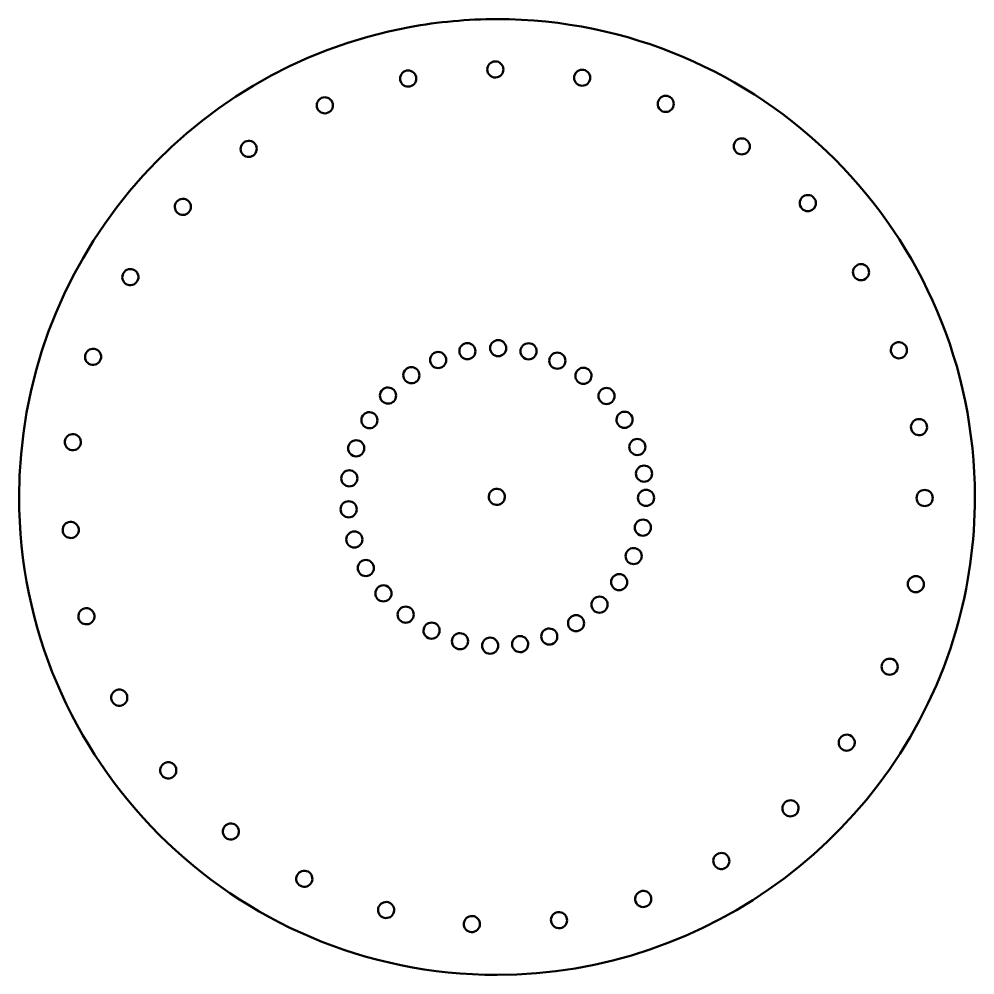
# Model space of a CAD drawing. Header units: inches. Extents: x 1.8 to 45.8, y -63.5 to -2.9.
# Drawn here: x 34.7 to 45.78, y -14.55 to -3.47 of the extents above; entities that cross this region are included whole.
import ezdxf

# ---------------------------------------------------------------- set-up
doc = ezdxf.new("R2010")
doc.units = ezdxf.units.IN
doc.header["$MEASUREMENT"] = 0

msp = doc.modelspace()

# ---------------------------------------------------------------- linework, layer by layer
at = {"color": 240, "lineweight": 50, "true_color": 0xed1c24}
for points, knots in [([(45.564, -10.547), (45.708, -10.049), (45.78, -9.531), (45.78, -9.008), (45.78, -5.954), (43.295, -3.469), (40.241, -3.469), (39.9, -3.469), (39.559, -3.5), (39.228, -3.561), (36.605, -4.046), (34.701, -6.337), (34.701, -9.008), (34.701, -12.063), (37.186, -14.548), (40.241, -14.548), (42.695, -14.548), (44.884, -12.903), (45.564, -10.547)], [0, 0, 0, 0, 1, 1, 1, 2, 2, 2, 3, 3, 3, 4, 4, 4, 5, 5, 5, 6, 6, 6, 6]), ([(40.315, -4.051), (40.315, -4.102), (40.274, -4.145), (40.222, -4.145), (40.171, -4.146), (40.128, -4.105), (40.128, -4.053), (40.127, -4.002), (40.168, -3.959), (40.22, -3.959), (40.272, -3.958), (40.314, -3.999), (40.315, -4.051)], [0, 0, 0, 0, 1, 1, 1, 2, 2, 2, 3, 3, 3, 4, 4, 4, 4]), ([(39.303, -4.137), (39.314, -4.188), (39.282, -4.237), (39.232, -4.249), (39.181, -4.26), (39.131, -4.228), (39.12, -4.178), (39.109, -4.128), (39.14, -4.078), (39.191, -4.066), (39.242, -4.055), (39.291, -4.087), (39.303, -4.137)], [0, 0, 0, 0, 1, 1, 1, 2, 2, 2, 3, 3, 3, 4, 4, 4, 4]), ([(41.32, -4.166), (41.31, -4.217), (41.261, -4.25), (41.21, -4.24), (41.16, -4.231), (41.126, -4.182), (41.136, -4.131), (41.146, -4.08), (41.195, -4.047), (41.245, -4.057), (41.296, -4.066), (41.33, -4.115), (41.32, -4.166)], [0, 0, 0, 0, 1, 1, 1, 2, 2, 2, 3, 3, 3, 4, 4, 4, 4]), ([(38.33, -4.43), (38.352, -4.477), (38.331, -4.532), (38.284, -4.553), (38.237, -4.574), (38.181, -4.554), (38.16, -4.507), (38.139, -4.46), (38.16, -4.404), (38.207, -4.383), (38.254, -4.361), (38.309, -4.382), (38.33, -4.43)], [0, 0, 0, 0, 1, 1, 1, 2, 2, 2, 3, 3, 3, 4, 4, 4, 4]), ([(42.283, -4.487), (42.264, -4.535), (42.209, -4.557), (42.161, -4.538), (42.114, -4.518), (42.091, -4.463), (42.111, -4.415), (42.13, -4.368), (42.185, -4.345), (42.233, -4.365), (42.281, -4.385), (42.303, -4.439), (42.283, -4.487)], [0, 0, 0, 0, 1, 1, 1, 2, 2, 2, 3, 3, 3, 4, 4, 4, 4]), ([(37.438, -4.918), (37.468, -4.96), (37.459, -5.018), (37.417, -5.049), (37.375, -5.079), (37.317, -5.07), (37.286, -5.028), (37.256, -4.986), (37.265, -4.928), (37.307, -4.897), (37.349, -4.867), (37.407, -4.876), (37.438, -4.918)], [0, 0, 0, 0, 1, 1, 1, 2, 2, 2, 3, 3, 3, 4, 4, 4, 4]), ([(43.156, -4.997), (43.127, -5.039), (43.069, -5.051), (43.026, -5.021), (42.984, -4.993), (42.972, -4.934), (43.001, -4.891), (43.03, -4.849), (43.088, -4.838), (43.131, -4.867), (43.174, -4.896), (43.185, -4.954), (43.156, -4.997)], [0, 0, 0, 0, 1, 1, 1, 2, 2, 2, 3, 3, 3, 4, 4, 4, 4]), ([(43.909, -5.669), (43.872, -5.705), (43.813, -5.704), (43.777, -5.666), (43.741, -5.629), (43.742, -5.57), (43.779, -5.534), (43.816, -5.498), (43.876, -5.499), (43.911, -5.536), (43.948, -5.574), (43.947, -5.633), (43.909, -5.669)], [0, 0, 0, 0, 1, 1, 1, 2, 2, 2, 3, 3, 3, 4, 4, 4, 4]), ([(36.662, -5.576), (36.7, -5.611), (36.703, -5.67), (36.668, -5.708), (36.634, -5.746), (36.575, -5.749), (36.536, -5.714), (36.498, -5.68), (36.495, -5.621), (36.53, -5.582), (36.565, -5.544), (36.624, -5.541), (36.662, -5.576)], [0, 0, 0, 0, 1, 1, 1, 2, 2, 2, 3, 3, 3, 4, 4, 4, 4]), ([(44.511, -6.481), (44.467, -6.508), (44.41, -6.496), (44.382, -6.452), (44.354, -6.408), (44.367, -6.35), (44.411, -6.323), (44.454, -6.295), (44.512, -6.308), (44.54, -6.352), (44.567, -6.395), (44.554, -6.453), (44.511, -6.481)], [0, 0, 0, 0, 1, 1, 1, 2, 2, 2, 3, 3, 3, 4, 4, 4, 4]), ([(36.038, -6.379), (36.083, -6.405), (36.097, -6.462), (36.071, -6.507), (36.045, -6.551), (35.988, -6.566), (35.943, -6.54), (35.899, -6.513), (35.884, -6.456), (35.91, -6.412), (35.936, -6.367), (35.994, -6.352), (36.038, -6.379)], [0, 0, 0, 0, 1, 1, 1, 2, 2, 2, 3, 3, 3, 4, 4, 4, 4]), ([(40.236, -7.374), (40.185, -7.364), (40.153, -7.314), (40.163, -7.264), (40.174, -7.213), (40.223, -7.181), (40.274, -7.191), (40.324, -7.202), (40.357, -7.251), (40.346, -7.302), (40.336, -7.352), (40.286, -7.385), (40.236, -7.374)], [0, 0, 0, 0, 1, 1, 1, 2, 2, 2, 3, 3, 3, 4, 4, 4, 4]), ([(35.588, -7.295), (35.637, -7.311), (35.663, -7.364), (35.646, -7.413), (35.63, -7.462), (35.577, -7.488), (35.528, -7.472), (35.479, -7.455), (35.453, -7.402), (35.47, -7.353), (35.486, -7.304), (35.539, -7.278), (35.588, -7.295)], [0, 0, 0, 0, 1, 1, 1, 2, 2, 2, 3, 3, 3, 4, 4, 4, 4]), ([(39.879, -7.409), (39.828, -7.399), (39.796, -7.349), (39.806, -7.299), (39.816, -7.248), (39.866, -7.216), (39.917, -7.226), (39.967, -7.237), (40, -7.286), (39.989, -7.337), (39.979, -7.387), (39.929, -7.42), (39.879, -7.409)], [0, 0, 0, 0, 1, 1, 1, 2, 2, 2, 3, 3, 3, 4, 4, 4, 4]), ([(40.588, -7.411), (40.537, -7.4), (40.505, -7.351), (40.515, -7.3), (40.526, -7.25), (40.575, -7.217), (40.626, -7.228), (40.676, -7.238), (40.709, -7.288), (40.698, -7.338), (40.688, -7.389), (40.638, -7.421), (40.588, -7.411)], [0, 0, 0, 0, 1, 1, 1, 2, 2, 2, 3, 3, 3, 4, 4, 4, 4]), ([(44.932, -7.395), (44.884, -7.413), (44.83, -7.389), (44.812, -7.34), (44.794, -7.292), (44.818, -7.238), (44.866, -7.22), (44.914, -7.202), (44.968, -7.226), (44.987, -7.275), (45.005, -7.323), (44.981, -7.377), (44.932, -7.395)], [0, 0, 0, 0, 1, 1, 1, 2, 2, 2, 3, 3, 3, 4, 4, 4, 4]), ([(39.54, -7.512), (39.489, -7.502), (39.457, -7.452), (39.467, -7.402), (39.478, -7.351), (39.527, -7.319), (39.578, -7.329), (39.628, -7.339), (39.661, -7.389), (39.65, -7.44), (39.64, -7.49), (39.59, -7.523), (39.54, -7.512)], [0, 0, 0, 0, 1, 1, 1, 2, 2, 2, 3, 3, 3, 4, 4, 4, 4]), ([(40.922, -7.52), (40.871, -7.51), (40.838, -7.461), (40.849, -7.41), (40.859, -7.359), (40.909, -7.327), (40.959, -7.337), (41.01, -7.348), (41.043, -7.397), (41.032, -7.448), (41.022, -7.498), (40.972, -7.531), (40.922, -7.52)], [0, 0, 0, 0, 1, 1, 1, 2, 2, 2, 3, 3, 3, 4, 4, 4, 4]), ([(39.229, -7.688), (39.179, -7.678), (39.146, -7.628), (39.157, -7.578), (39.167, -7.527), (39.217, -7.495), (39.267, -7.505), (39.318, -7.516), (39.35, -7.565), (39.34, -7.616), (39.329, -7.666), (39.28, -7.699), (39.229, -7.688)], [0, 0, 0, 0, 1, 1, 1, 2, 2, 2, 3, 3, 3, 4, 4, 4, 4]), ([(41.224, -7.695), (41.173, -7.684), (41.141, -7.635), (41.151, -7.584), (41.162, -7.534), (41.211, -7.501), (41.262, -7.512), (41.312, -7.522), (41.345, -7.572), (41.334, -7.622), (41.324, -7.673), (41.274, -7.705), (41.224, -7.695)], [0, 0, 0, 0, 1, 1, 1, 2, 2, 2, 3, 3, 3, 4, 4, 4, 4]), ([(38.959, -7.924), (38.908, -7.914), (38.876, -7.864), (38.886, -7.814), (38.896, -7.763), (38.946, -7.73), (38.997, -7.741), (39.047, -7.751), (39.08, -7.801), (39.069, -7.851), (39.059, -7.902), (39.009, -7.935), (38.959, -7.924)], [0, 0, 0, 0, 1, 1, 1, 2, 2, 2, 3, 3, 3, 4, 4, 4, 4]), ([(41.491, -7.929), (41.441, -7.919), (41.408, -7.869), (41.418, -7.818), (41.429, -7.768), (41.479, -7.735), (41.529, -7.746), (41.58, -7.756), (41.612, -7.806), (41.602, -7.856), (41.591, -7.907), (41.542, -7.939), (41.491, -7.929)], [0, 0, 0, 0, 1, 1, 1, 2, 2, 2, 3, 3, 3, 4, 4, 4, 4]), ([(38.743, -8.21), (38.692, -8.199), (38.66, -8.15), (38.67, -8.099), (38.681, -8.049), (38.73, -8.016), (38.781, -8.027), (38.831, -8.037), (38.864, -8.086), (38.853, -8.137), (38.843, -8.188), (38.793, -8.22), (38.743, -8.21)], [0, 0, 0, 0, 1, 1, 1, 2, 2, 2, 3, 3, 3, 4, 4, 4, 4]), ([(41.7, -8.205), (41.65, -8.194), (41.617, -8.145), (41.628, -8.094), (41.638, -8.044), (41.688, -8.011), (41.738, -8.021), (41.789, -8.032), (41.821, -8.081), (41.811, -8.132), (41.8, -8.183), (41.751, -8.215), (41.7, -8.205)], [0, 0, 0, 0, 1, 1, 1, 2, 2, 2, 3, 3, 3, 4, 4, 4, 4]), ([(45.147, -8.291), (45.096, -8.299), (45.049, -8.264), (45.041, -8.213), (45.032, -8.162), (45.067, -8.114), (45.118, -8.106), (45.169, -8.098), (45.217, -8.133), (45.225, -8.184), (45.233, -8.235), (45.198, -8.283), (45.147, -8.291)], [0, 0, 0, 0, 1, 1, 1, 2, 2, 2, 3, 3, 3, 4, 4, 4, 4]), ([(35.336, -8.28), (35.387, -8.287), (35.424, -8.334), (35.417, -8.385), (35.411, -8.436), (35.364, -8.473), (35.313, -8.466), (35.261, -8.459), (35.225, -8.413), (35.232, -8.362), (35.238, -8.31), (35.285, -8.274), (35.336, -8.28)], [0, 0, 0, 0, 1, 1, 1, 2, 2, 2, 3, 3, 3, 4, 4, 4, 4]), ([(38.59, -8.535), (38.539, -8.525), (38.507, -8.475), (38.517, -8.425), (38.528, -8.374), (38.577, -8.342), (38.628, -8.352), (38.678, -8.362), (38.711, -8.412), (38.7, -8.463), (38.69, -8.513), (38.64, -8.546), (38.59, -8.535)], [0, 0, 0, 0, 1, 1, 1, 2, 2, 2, 3, 3, 3, 4, 4, 4, 4]), ([(41.848, -8.52), (41.798, -8.51), (41.765, -8.46), (41.776, -8.41), (41.786, -8.359), (41.836, -8.327), (41.886, -8.337), (41.937, -8.348), (41.969, -8.397), (41.959, -8.448), (41.948, -8.498), (41.899, -8.531), (41.848, -8.52)], [0, 0, 0, 0, 1, 1, 1, 2, 2, 2, 3, 3, 3, 4, 4, 4, 4]), ([(41.926, -8.829), (41.876, -8.819), (41.843, -8.769), (41.854, -8.718), (41.864, -8.668), (41.914, -8.635), (41.964, -8.646), (42.015, -8.656), (42.047, -8.706), (42.037, -8.756), (42.026, -8.807), (41.977, -8.84), (41.926, -8.829)], [0, 0, 0, 0, 1, 1, 1, 2, 2, 2, 3, 3, 3, 4, 4, 4, 4]), ([(38.51, -8.884), (38.46, -8.873), (38.427, -8.824), (38.438, -8.773), (38.448, -8.723), (38.498, -8.69), (38.548, -8.701), (38.599, -8.711), (38.631, -8.761), (38.621, -8.811), (38.61, -8.862), (38.561, -8.894), (38.51, -8.884)], [0, 0, 0, 0, 1, 1, 1, 2, 2, 2, 3, 3, 3, 4, 4, 4, 4]), ([(40.146, -9), (40.149, -8.949), (40.193, -8.909), (40.245, -8.913), (40.296, -8.916), (40.336, -8.96), (40.332, -9.012), (40.329, -9.063), (40.285, -9.103), (40.233, -9.099), (40.182, -9.096), (40.142, -9.052), (40.146, -9)], [0, 0, 0, 0, 1, 1, 1, 2, 2, 2, 3, 3, 3, 4, 4, 4, 4]), ([(41.95, -9.11), (41.899, -9.099), (41.866, -9.05), (41.877, -8.999), (41.887, -8.949), (41.937, -8.916), (41.987, -8.927), (42.038, -8.937), (42.071, -8.987), (42.06, -9.037), (42.05, -9.088), (42, -9.12), (41.95, -9.11)], [0, 0, 0, 0, 1, 1, 1, 2, 2, 2, 3, 3, 3, 4, 4, 4, 4]), ([(45.199, -9.114), (45.147, -9.114), (45.105, -9.072), (45.105, -9.02), (45.105, -8.968), (45.147, -8.926), (45.199, -8.926), (45.25, -8.926), (45.292, -8.968), (45.292, -9.02), (45.292, -9.072), (45.25, -9.114), (45.199, -9.114)], [0, 0, 0, 0, 1, 1, 1, 2, 2, 2, 3, 3, 3, 4, 4, 4, 4]), ([(38.502, -9.243), (38.451, -9.232), (38.419, -9.183), (38.429, -9.132), (38.44, -9.081), (38.489, -9.049), (38.54, -9.059), (38.59, -9.07), (38.623, -9.119), (38.612, -9.17), (38.602, -9.221), (38.552, -9.253), (38.502, -9.243)], [0, 0, 0, 0, 1, 1, 1, 2, 2, 2, 3, 3, 3, 4, 4, 4, 4]), ([(35.291, -9.297), (35.343, -9.293), (35.388, -9.332), (35.392, -9.383), (35.396, -9.435), (35.358, -9.48), (35.306, -9.484), (35.255, -9.488), (35.21, -9.45), (35.206, -9.398), (35.201, -9.346), (35.24, -9.301), (35.291, -9.297)], [0, 0, 0, 0, 1, 1, 1, 2, 2, 2, 3, 3, 3, 4, 4, 4, 4]), ([(41.913, -9.455), (41.862, -9.444), (41.83, -9.395), (41.84, -9.344), (41.85, -9.294), (41.9, -9.261), (41.951, -9.272), (42.001, -9.282), (42.034, -9.331), (42.023, -9.382), (42.013, -9.433), (41.963, -9.465), (41.913, -9.455)], [0, 0, 0, 0, 1, 1, 1, 2, 2, 2, 3, 3, 3, 4, 4, 4, 4]), ([(38.568, -9.593), (38.518, -9.583), (38.485, -9.533), (38.496, -9.482), (38.506, -9.432), (38.556, -9.399), (38.606, -9.41), (38.657, -9.42), (38.689, -9.47), (38.679, -9.52), (38.668, -9.571), (38.619, -9.603), (38.568, -9.593)], [0, 0, 0, 0, 1, 1, 1, 2, 2, 2, 3, 3, 3, 4, 4, 4, 4]), ([(41.806, -9.785), (41.756, -9.774), (41.723, -9.725), (41.734, -9.674), (41.744, -9.624), (41.794, -9.591), (41.844, -9.602), (41.895, -9.612), (41.927, -9.662), (41.917, -9.712), (41.906, -9.763), (41.857, -9.795), (41.806, -9.785)], [0, 0, 0, 0, 1, 1, 1, 2, 2, 2, 3, 3, 3, 4, 4, 4, 4]), ([(38.701, -9.923), (38.651, -9.913), (38.618, -9.864), (38.629, -9.813), (38.639, -9.762), (38.689, -9.73), (38.739, -9.74), (38.79, -9.751), (38.822, -9.8), (38.812, -9.851), (38.801, -9.901), (38.752, -9.934), (38.701, -9.923)], [0, 0, 0, 0, 1, 1, 1, 2, 2, 2, 3, 3, 3, 4, 4, 4, 4]), ([(41.638, -10.087), (41.588, -10.077), (41.555, -10.027), (41.565, -9.977), (41.576, -9.926), (41.625, -9.893), (41.676, -9.904), (41.727, -9.914), (41.759, -9.964), (41.749, -10.014), (41.738, -10.065), (41.689, -10.098), (41.638, -10.087)], [0, 0, 0, 0, 1, 1, 1, 2, 2, 2, 3, 3, 3, 4, 4, 4, 4]), ([(45.077, -10.11), (45.027, -10.1), (44.994, -10.05), (45.004, -10), (45.015, -9.949), (45.065, -9.917), (45.115, -9.927), (45.166, -9.938), (45.198, -9.987), (45.188, -10.038), (45.177, -10.088), (45.128, -10.121), (45.077, -10.11)], [0, 0, 0, 0, 1, 1, 1, 2, 2, 2, 3, 3, 3, 4, 4, 4, 4]), ([(38.905, -10.217), (38.855, -10.207), (38.822, -10.157), (38.833, -10.107), (38.843, -10.056), (38.893, -10.024), (38.943, -10.034), (38.994, -10.045), (39.026, -10.094), (39.016, -10.145), (39.005, -10.195), (38.956, -10.228), (38.905, -10.217)], [0, 0, 0, 0, 1, 1, 1, 2, 2, 2, 3, 3, 3, 4, 4, 4, 4]), ([(41.411, -10.348), (41.36, -10.338), (41.328, -10.289), (41.338, -10.238), (41.349, -10.187), (41.398, -10.155), (41.449, -10.165), (41.499, -10.176), (41.532, -10.225), (41.521, -10.276), (41.511, -10.326), (41.461, -10.359), (41.411, -10.348)], [0, 0, 0, 0, 1, 1, 1, 2, 2, 2, 3, 3, 3, 4, 4, 4, 4]), ([(35.455, -10.302), (35.505, -10.287), (35.556, -10.316), (35.571, -10.365), (35.585, -10.415), (35.557, -10.467), (35.507, -10.481), (35.458, -10.495), (35.406, -10.467), (35.391, -10.417), (35.377, -10.368), (35.405, -10.316), (35.455, -10.302)], [0, 0, 0, 0, 1, 1, 1, 2, 2, 2, 3, 3, 3, 4, 4, 4, 4]), ([(39.163, -10.463), (39.112, -10.453), (39.08, -10.403), (39.09, -10.353), (39.101, -10.302), (39.15, -10.27), (39.201, -10.28), (39.251, -10.29), (39.284, -10.34), (39.273, -10.391), (39.263, -10.441), (39.213, -10.474), (39.163, -10.463)], [0, 0, 0, 0, 1, 1, 1, 2, 2, 2, 3, 3, 3, 4, 4, 4, 4]), ([(41.138, -10.563), (41.088, -10.552), (41.055, -10.502), (41.066, -10.452), (41.076, -10.401), (41.126, -10.369), (41.176, -10.379), (41.227, -10.39), (41.259, -10.439), (41.249, -10.49), (41.238, -10.54), (41.189, -10.573), (41.138, -10.563)], [0, 0, 0, 0, 1, 1, 1, 2, 2, 2, 3, 3, 3, 4, 4, 4, 4]), ([(39.463, -10.649), (39.413, -10.639), (39.38, -10.589), (39.391, -10.539), (39.401, -10.488), (39.451, -10.455), (39.501, -10.466), (39.552, -10.476), (39.584, -10.526), (39.574, -10.576), (39.563, -10.627), (39.514, -10.66), (39.463, -10.649)], [0, 0, 0, 0, 1, 1, 1, 2, 2, 2, 3, 3, 3, 4, 4, 4, 4]), ([(40.828, -10.718), (40.777, -10.707), (40.745, -10.658), (40.755, -10.607), (40.766, -10.557), (40.815, -10.524), (40.866, -10.535), (40.916, -10.545), (40.949, -10.594), (40.938, -10.645), (40.928, -10.696), (40.878, -10.728), (40.828, -10.718)], [0, 0, 0, 0, 1, 1, 1, 2, 2, 2, 3, 3, 3, 4, 4, 4, 4]), ([(39.792, -10.772), (39.742, -10.762), (39.709, -10.712), (39.72, -10.662), (39.73, -10.611), (39.78, -10.578), (39.83, -10.589), (39.881, -10.599), (39.913, -10.649), (39.903, -10.699), (39.892, -10.75), (39.843, -10.783), (39.792, -10.772)], [0, 0, 0, 0, 1, 1, 1, 2, 2, 2, 3, 3, 3, 4, 4, 4, 4]), ([(40.143, -10.824), (40.092, -10.813), (40.06, -10.764), (40.07, -10.713), (40.081, -10.662), (40.13, -10.63), (40.181, -10.64), (40.231, -10.651), (40.264, -10.7), (40.253, -10.751), (40.243, -10.801), (40.193, -10.834), (40.143, -10.824)], [0, 0, 0, 0, 1, 1, 1, 2, 2, 2, 3, 3, 3, 4, 4, 4, 4]), ([(40.49, -10.805), (40.439, -10.795), (40.407, -10.745), (40.417, -10.695), (40.428, -10.644), (40.477, -10.612), (40.528, -10.622), (40.578, -10.633), (40.611, -10.682), (40.6, -10.733), (40.59, -10.783), (40.54, -10.816), (40.49, -10.805)], [0, 0, 0, 0, 1, 1, 1, 2, 2, 2, 3, 3, 3, 4, 4, 4, 4]), ([(44.756, -11.062), (44.708, -11.041), (44.687, -10.986), (44.707, -10.939), (44.728, -10.891), (44.783, -10.87), (44.83, -10.89), (44.878, -10.911), (44.899, -10.966), (44.879, -11.013), (44.858, -11.06), (44.803, -11.082), (44.756, -11.062)], [0, 0, 0, 0, 1, 1, 1, 2, 2, 2, 3, 3, 3, 4, 4, 4, 4]), ([(35.819, -11.252), (35.864, -11.228), (35.921, -11.245), (35.945, -11.291), (35.969, -11.336), (35.952, -11.393), (35.906, -11.418), (35.861, -11.441), (35.804, -11.424), (35.78, -11.378), (35.756, -11.333), (35.773, -11.276), (35.819, -11.252)], [0, 0, 0, 0, 1, 1, 1, 2, 2, 2, 3, 3, 3, 4, 4, 4, 4]), ([(44.241, -11.933), (44.199, -11.903), (44.189, -11.845), (44.218, -11.803), (44.248, -11.76), (44.306, -11.75), (44.349, -11.78), (44.391, -11.809), (44.401, -11.868), (44.371, -11.91), (44.342, -11.952), (44.283, -11.963), (44.241, -11.933)], [0, 0, 0, 0, 1, 1, 1, 2, 2, 2, 3, 3, 3, 4, 4, 4, 4]), ([(36.371, -12.105), (36.411, -12.072), (36.47, -12.078), (36.503, -12.118), (36.535, -12.157), (36.53, -12.216), (36.49, -12.249), (36.45, -12.282), (36.392, -12.277), (36.359, -12.237), (36.326, -12.197), (36.331, -12.138), (36.371, -12.105)], [0, 0, 0, 0, 1, 1, 1, 2, 2, 2, 3, 3, 3, 4, 4, 4, 4]), ([(43.574, -12.681), (43.539, -12.644), (43.541, -12.585), (43.579, -12.549), (43.616, -12.514), (43.675, -12.516), (43.711, -12.553), (43.746, -12.591), (43.744, -12.65), (43.707, -12.686), (43.669, -12.721), (43.61, -12.719), (43.574, -12.681)], [0, 0, 0, 0, 1, 1, 1, 2, 2, 2, 3, 3, 3, 4, 4, 4, 4]), ([(37.083, -12.827), (37.115, -12.787), (37.174, -12.78), (37.214, -12.813), (37.254, -12.845), (37.261, -12.904), (37.228, -12.944), (37.196, -12.984), (37.137, -12.991), (37.097, -12.959), (37.057, -12.926), (37.05, -12.867), (37.083, -12.827)], [0, 0, 0, 0, 1, 1, 1, 2, 2, 2, 3, 3, 3, 4, 4, 4, 4]), ([(42.762, -13.277), (42.735, -13.233), (42.748, -13.175), (42.792, -13.148), (42.836, -13.121), (42.894, -13.135), (42.921, -13.179), (42.948, -13.223), (42.934, -13.28), (42.89, -13.308), (42.846, -13.335), (42.789, -13.321), (42.762, -13.277)], [0, 0, 0, 0, 1, 1, 1, 2, 2, 2, 3, 3, 3, 4, 4, 4, 4]), ([(37.924, -13.392), (37.947, -13.346), (38.004, -13.327), (38.05, -13.351), (38.095, -13.374), (38.114, -13.43), (38.09, -13.477), (38.067, -13.523), (38.011, -13.541), (37.965, -13.517), (37.919, -13.494), (37.9, -13.438), (37.924, -13.392)], [0, 0, 0, 0, 1, 1, 1, 2, 2, 2, 3, 3, 3, 4, 4, 4, 4]), ([(41.848, -13.699), (41.831, -13.651), (41.856, -13.597), (41.905, -13.58), (41.953, -13.562), (42.007, -13.588), (42.024, -13.636), (42.042, -13.685), (42.017, -13.738), (41.968, -13.756), (41.919, -13.773), (41.866, -13.748), (41.848, -13.699)], [0, 0, 0, 0, 1, 1, 1, 2, 2, 2, 3, 3, 3, 4, 4, 4, 4]), ([(38.865, -13.771), (38.879, -13.722), (38.93, -13.692), (38.98, -13.706), (39.03, -13.72), (39.059, -13.771), (39.045, -13.821), (39.032, -13.87), (38.98, -13.9), (38.931, -13.886), (38.88, -13.873), (38.851, -13.821), (38.865, -13.771)], [0, 0, 0, 0, 1, 1, 1, 2, 2, 2, 3, 3, 3, 4, 4, 4, 4]), ([(40.867, -13.927), (40.86, -13.876), (40.895, -13.828), (40.947, -13.821), (40.998, -13.814), (41.045, -13.849), (41.052, -13.9), (41.06, -13.952), (41.024, -13.999), (40.973, -14.006), (40.922, -14.013), (40.874, -13.978), (40.867, -13.927)], [0, 0, 0, 0, 1, 1, 1, 2, 2, 2, 3, 3, 3, 4, 4, 4, 4]), ([(39.857, -13.953), (39.86, -13.901), (39.904, -13.862), (39.956, -13.866), (40.007, -13.869), (40.046, -13.913), (40.043, -13.965), (40.04, -14.016), (39.996, -14.055), (39.944, -14.052), (39.892, -14.049), (39.853, -14.004), (39.857, -13.953)], [0, 0, 0, 0, 1, 1, 1, 2, 2, 2, 3, 3, 3, 4, 4, 4, 4])]:
    msp.add_open_spline(points, degree=3, knots=knots, dxfattribs=at)

doc.saveas('drawing.dxf')
